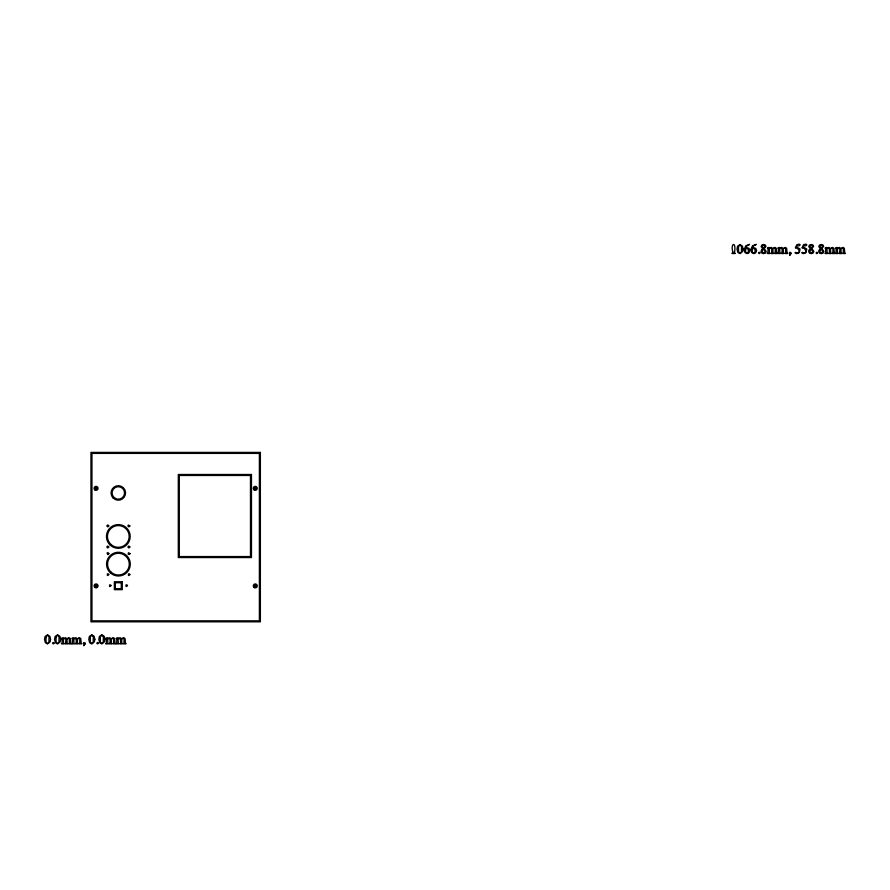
<?xml version="1.0" encoding="UTF-8"?>
<svg xmlns="http://www.w3.org/2000/svg" width="890" height="890" viewBox="0 0 890 890"><rect width="100%" height="100%" fill="white"/><g stroke="black" fill="none" stroke-linecap="round" stroke-linejoin="round"><path stroke-width="1.33" d="M108.758 525.901L107.768 526.891L106.778 525.901L107.768 524.922L108.758 525.901L107.768 525.901M108.758 547.005L107.768 547.984L106.778 547.005L107.768 546.015L108.758 547.005L107.768 547.005M108.869 553.591L107.879 554.581L107.023 553.102L107.879 552.601L108.869 553.591L107.879 553.591M108.869 574.684L107.379 575.541L107.379 573.827L108.736 574.195L107.879 574.684M111.061 585.709L109.581 586.566L109.581 584.852L110.927 585.22L110.071 585.709M129.851 525.901L128.861 526.891L127.871 525.901L128.371 525.044L129.851 525.901L128.861 525.901M129.851 547.005L128.861 547.984L127.871 547.005L128.861 546.015L129.851 547.005L128.861 547.005M129.962 553.591L129.462 554.448L128.115 554.081L128.483 552.735L129.962 553.591L128.972 553.591M129.962 574.684L128.483 575.541L128.483 573.827L129.829 574.195L128.972 574.684M127.548 585.709L126.057 586.566L126.057 584.852L127.415 585.22L126.558 585.709M95.097 488.176C96.687 491.77 97.711 485.239 95.097 488.176M46.013 636.962L46.013 641.879L47.582 643.548L48.906 642.491L49.05 636.906L47.537 635.137L46.013 636.962M56.059 636.962L56.059 641.879L57.639 643.548L58.951 642.491L59.096 636.906L57.583 635.137L56.059 636.962M90.29 636.962L90.302 641.879L91.87 643.548L93.183 642.491L93.328 636.906L91.815 635.137L90.29 636.962M100.336 636.962L100.348 641.879L101.916 643.548L103.229 642.491L103.374 636.906L101.861 635.137L100.336 636.962M738.511 246.675L738.522 251.603L740.091 253.261L741.403 252.215L741.548 246.63L740.035 244.861L738.511 246.675M95.119 585.642C96.32 589.38 98.034 582.995 95.119 585.642M254.317 488.076C255.519 491.825 257.232 485.439 254.317 488.076M254.317 585.642C255.519 589.38 257.232 582.995 254.317 585.642M65.904 642.224L65.727 643.314C62.623 644.093 70.243 644.093 67.151 643.325L66.961 639.165L68.408 638.364L69.353 638.898L69.309 643.37C66.327 644.037 73.725 644.037 70.766 643.392L70.366 638.519L68.953 637.663L66.839 638.798L65.426 637.663L63.335 638.709C64.425 636.472 59.786 638.786 62.155 638.675L62.022 643.448C59.218 644.015 66.561 643.993 63.557 643.414L63.39 639.154L64.069 638.586L65.771 639.009L65.904 642.224M76.317 642.224L76.151 643.314C73.047 644.093 80.667 644.093 77.575 643.325L77.386 639.165L78.821 638.364L79.777 638.898L79.733 643.37C76.751 644.037 84.138 644.037 81.19 643.392L80.779 638.519L79.377 637.663L77.263 638.798L75.839 637.663L73.759 638.709C74.838 636.472 70.199 638.786 72.579 638.675L72.446 643.448C69.642 644.015 76.974 643.993 73.981 643.414L73.803 639.154L74.493 638.586L76.184 639.009L76.317 642.224M110.182 642.224L110.004 643.314C106.911 644.093 114.521 644.093 111.428 643.325L111.25 639.165L112.685 638.364L113.631 638.898L113.586 643.37C110.605 644.037 118.003 644.037 115.044 643.392L114.643 638.519L113.23 637.663L111.117 638.798L109.704 637.663L107.612 638.709C108.702 636.472 104.063 638.786 106.433 638.675L106.299 643.448C103.496 644.015 110.838 643.993 107.846 643.414L107.668 639.154L108.346 638.586L110.049 639.009L110.182 642.224M120.595 642.224L120.428 643.314C117.324 644.093 124.945 644.093 121.852 643.325L121.663 639.165L123.098 638.364L124.055 638.898L124.01 643.37C121.029 644.037 128.427 644.037 125.468 643.392L125.056 638.519L123.654 637.663L121.541 638.798L120.117 637.663L118.036 638.709C119.127 636.472 114.487 638.786 116.857 638.675L116.724 643.448C113.92 644.015 121.251 643.993 118.259 643.414L118.092 639.154L118.771 638.586L120.473 639.009L120.595 642.224M771.797 251.948L771.63 253.038C768.526 253.817 776.147 253.806 773.043 253.038L772.865 248.889L774.3 248.088L775.246 248.621L775.201 253.094C772.22 253.761 779.618 253.75 776.67 253.116L776.258 248.243L774.845 247.387L772.743 248.521L771.319 247.387L769.227 248.421C770.317 246.196 765.678 248.51 768.048 248.388L767.914 253.172C765.111 253.728 772.453 253.717 769.461 253.138L769.283 248.877L769.961 248.299L771.663 248.722L771.797 251.948M782.21 251.948L782.043 253.038C778.939 253.817 786.56 253.806 783.467 253.038L783.278 248.889L784.724 248.088L785.67 248.621L785.625 253.094C782.644 253.761 790.042 253.75 787.083 253.116L786.671 248.243L785.269 247.387L783.156 248.521L781.743 247.387L779.651 248.421C780.741 246.219 776.091 248.51 778.472 248.388L778.338 253.172C775.535 253.728 782.866 253.717 779.874 253.138L779.707 248.877L780.385 248.299L782.087 248.722L782.21 251.948M829.469 251.948L829.302 253.038C826.198 253.817 833.819 253.806 830.726 253.038L830.537 248.889L831.972 248.088L832.918 248.621L832.884 253.094C829.903 253.761 837.29 253.75 834.342 253.116L833.93 248.243L832.528 247.387L830.415 248.521L828.99 247.387L826.91 248.421C827.989 246.219 823.35 248.51 825.72 248.388L825.586 253.172C822.783 253.728 830.125 253.717 827.133 253.138L826.955 248.877L827.633 248.299L829.335 248.722L829.469 251.948M839.893 251.948L839.715 253.038C836.611 253.817 844.232 253.806 841.139 253.038L840.95 248.889L842.396 248.088L843.342 248.621L843.297 253.094C840.316 253.761 847.714 253.75 844.755 253.116L844.354 248.243L842.941 247.387L840.827 248.521L839.415 247.387L837.323 248.421C838.413 246.219 833.763 248.51 836.144 248.388L836.01 253.172C833.207 253.728 840.549 253.717 837.546 253.138L837.379 248.877L838.057 248.299L839.76 248.722L839.893 251.948M50.563 639.287L50.163 641.746L47.504 643.915L45.39 642.736L44.5 639.343L45.09 636.439L47.571 634.781L49.907 636.361L50.563 639.287M60.609 639.287L60.209 641.746L57.55 643.915L55.436 642.736L54.546 639.343L55.147 636.439L57.616 634.781L59.953 636.361L60.609 639.287M94.841 639.287L94.44 641.746L91.792 643.915L89.668 642.736L88.778 639.343L89.378 636.439L91.848 634.781L94.184 636.361L94.841 639.287M104.887 639.287L104.486 641.746L101.838 643.915L99.713 642.736L98.823 639.343L99.424 636.439L101.894 634.781L104.23 636.361L104.887 639.287M743.061 249.011L742.66 251.47L740.013 253.628L737.888 252.46L736.998 249.066L737.599 246.163L740.068 244.505L742.405 246.085L743.061 249.011M745.475 248.966L745.731 252.226L747.166 253.249L748.301 252.593L748.379 249.489L746.821 248.366L745.475 248.966M752.172 248.966L752.428 252.226L753.863 253.249L754.998 252.593L755.076 249.489L753.519 248.366L752.172 248.966M762.307 250.246L762.519 252.76L764.833 252.871L764.81 250.668L763.131 249.322L762.307 250.246M809.944 250.246L810.145 252.76L812.459 252.871L812.437 250.668L810.757 249.322L809.944 250.246M819.99 250.246L820.191 252.76L822.505 252.871L822.482 250.668L820.803 249.322L819.99 250.246M795.426 247.843L797.54 248.421L799.342 250.858L798.786 252.493L797.462 253.149L795.56 252.315L794.981 252.805L796.672 253.65L799.276 252.682L800.066 249.044L796.417 246.841L796.973 245.696C800.922 246.875 801.423 242.77 796.884 244.65L795.449 247.776M802.124 247.843L804.237 248.421L806.04 250.858L805.483 252.493L804.16 253.149L802.257 252.315L801.679 252.805L803.37 253.65L805.973 252.682L806.763 249.044L803.114 246.841L803.67 245.696C807.619 246.875 808.12 242.77 803.581 244.65L802.146 247.776M733.037 252.326L732.793 253.094C728.81 253.75 738.333 253.683 734.45 253.161C736.686 239.899 729.833 243.626 733.037 252.326M765.033 246.341L763.776 248.288L762.107 246.152L763.486 244.85L765.033 246.341M812.659 246.341L811.402 248.288L809.733 246.152L811.113 244.85L812.659 246.341M822.705 246.341L821.448 248.288L819.779 246.152L821.159 244.85L822.705 246.341M84.728 643.982L83.738 645.695L85.251 643.648L84.917 642.747L83.56 642.669L83.604 643.704L84.728 643.982M790.62 253.706L789.641 255.419L791.143 253.372L790.821 252.471L789.452 252.393L789.497 253.428L790.62 253.706M749.847 250.535L749.08 252.693L747.077 253.65L744.986 252.571L744.04 249.701L745.865 245.74C754.575 242.959 745.375 244.839 745.642 248.332L747.389 247.754L749.135 248.477L749.847 250.535M756.544 250.535L755.777 252.693L753.774 253.65L751.683 252.571L750.737 249.701L752.562 245.74C761.273 242.959 752.072 244.839 752.339 248.332L754.086 247.754L755.832 248.477L756.544 250.535M761.562 250.034L761.039 251.503L761.796 253.06L763.631 253.65L765.522 253.005L766.234 251.425L764.165 248.555L765.979 246.374L765.356 245.062L763.687 244.483L761.829 245.084L761.106 246.552L762.774 249.044L761.562 250.034M809.199 250.034L808.665 251.503L809.422 253.06L811.257 253.65L813.16 253.005L813.861 251.425L811.791 248.555L813.605 246.374L812.993 245.062L811.313 244.483L809.455 245.084L808.732 246.552L810.401 249.044L809.199 250.034M819.245 250.034L818.711 251.503L819.468 253.06L821.303 253.65L823.206 253.005L823.906 251.425L821.837 248.555L823.651 246.374L823.039 245.062L821.359 244.483L819.501 245.084L818.778 246.552L820.447 249.044L819.245 250.034M54.001 643.192L53.267 643.937L52.521 643.192L53.267 642.458L54.001 643.192M98.278 643.192L97.544 643.937L96.799 643.192L97.544 642.458L98.278 643.192M759.893 252.916L759.159 253.661L758.414 252.916L759.159 252.182L759.893 252.916M817.576 252.916L816.831 253.661L816.086 252.916L816.831 252.182L817.576 252.916M260.37 452.409L90.958 452.409L90.958 621.821L260.37 621.821L260.37 452.409M259.379 453.399L91.948 453.399L91.948 620.831L259.379 620.831L259.379 453.399M251.47 474.492L178.3 474.492L178.3 557.552L251.47 557.552L251.47 474.492M250.479 475.471L179.291 475.471L179.291 556.562L250.479 556.562L250.479 475.471M122.275 581.76L114.365 581.76L114.365 589.669L122.275 589.669L122.275 581.76M121.285 582.739L115.344 582.739L115.344 588.679L121.285 588.679L121.285 582.739M254.273 490.045A1.98 1.98 0 0 0 257.243 488.332A1.98 1.98 0 0 0 254.273 486.619A1.98 1.98 0 0 0 254.273 490.045M94.829 489.867A1.98 1.98 0 0 0 98.022 488.632A1.98 1.98 0 0 0 95.352 486.485A1.98 1.98 0 0 0 94.829 489.867M94.674 587.289A1.98 1.98 0 0 0 97.978 586.399A1.98 1.98 0 0 0 95.553 583.985A1.98 1.98 0 0 0 94.674 587.289M254.273 587.6A1.98 1.98 0 0 0 257.243 585.887A1.98 1.98 0 0 0 254.273 584.185A1.98 1.98 0 0 0 254.273 587.6M113.186 498.077A7.253 7.253 0 0 0 125.323 494.818A7.253 7.253 0 0 0 116.434 485.94A7.253 7.253 0 0 0 113.186 498.077M110.316 545.214A11.87 11.87 0 0 0 129.907 539.006A11.87 11.87 0 0 0 114.732 525.144A11.87 11.87 0 0 0 110.316 545.214M110.427 572.904A11.87 11.87 0 0 0 130.018 566.685A11.87 11.87 0 0 0 114.843 552.824A11.87 11.87 0 0 0 110.427 572.904M115.188 498.367A6.252 6.252 0 0 0 124.567 492.949A6.252 6.252 0 0 0 115.188 487.531A6.252 6.252 0 0 0 115.188 498.367M110.983 544.48A10.869 10.869 0 0 0 128.928 538.784A10.869 10.869 0 0 0 115.033 526.09A10.869 10.869 0 0 0 110.983 544.48M111.094 572.159A10.869 10.869 0 0 0 129.039 566.474A10.869 10.869 0 0 0 115.144 553.78A10.869 10.869 0 0 0 111.094 572.159"/></g></svg>
